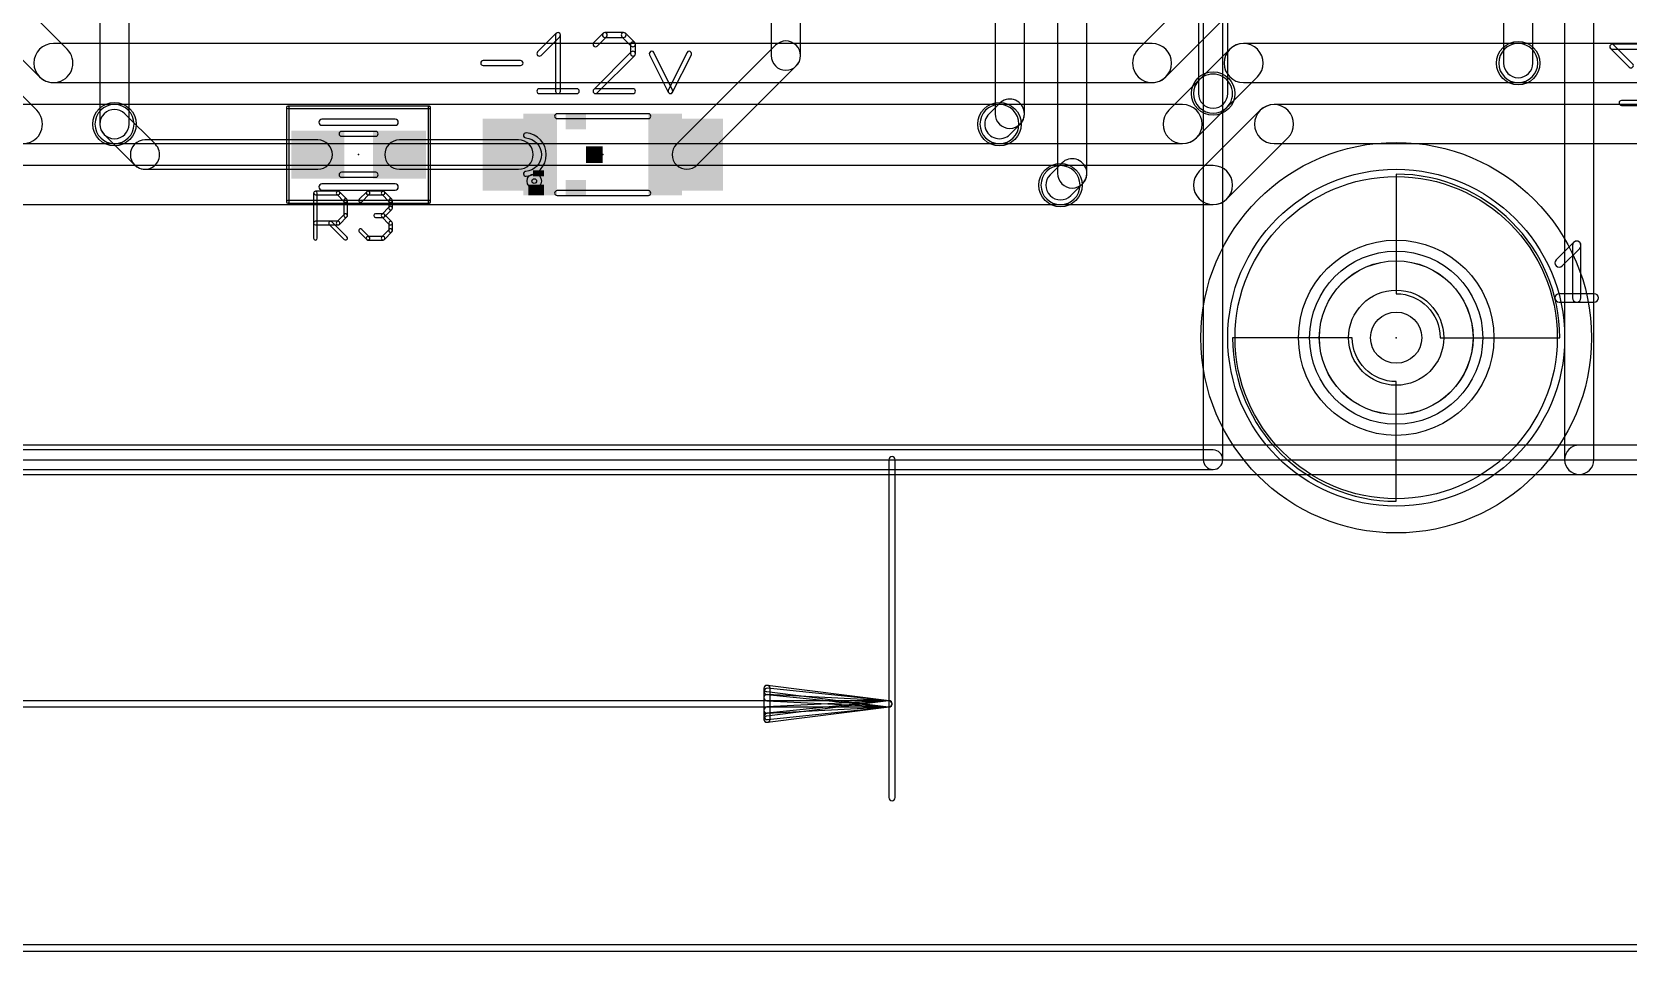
# Model space of a CAD drawing. Extents: x 0 to 140, y -12 to 45.
# Drawn here: x 82.1 to 115.32, y -10.22 to 8.9 of the extents above; entities that cross this region are included whole.
import ezdxf

# ---------------------------------------------------------------- set-up
doc = ezdxf.new("R2010")
doc.units = 0
for name, color, linetype in [('1', 14, 'CONTINUOUS'), ('16', 174, 'CONTINUOUS'), ('18', 94, 'CONTINUOUS'), ('20', 178, 'CONTINUOUS'), ('21', 251, 'CONTINUOUS'), ('23', 178, 'CONTINUOUS'), ('25', 251, 'CONTINUOUS'), ('39', 14, 'CONTINUOUS'), ('40', 174, 'CONTINUOUS'), ('41', 14, 'CONTINUOUS'), ('42', 174, 'CONTINUOUS'), ('43', 94, 'CONTINUOUS'), ('47', 251, 'CONTINUOUS'), ('51', 251, 'CONTINUOUS')]:
    doc.layers.add(name, color=color, linetype=linetype)

# ---------------------------------------------------------------- blocks, each defined once
blk = doc.blocks.new('RECT')
blk.add_solid([(-0.5, -0.5), (0.5, -0.5), (-0.5, 0.5), (0.5, 0.5)])
blk = doc.blocks.new('ROUNDV')
blk.add_circle((0, 0), 0.5)

msp = doc.modelspace()

# ---------------------------------------------------------------- linework, layer by layer
at = {"layer": '1'}
for points in [[(106.8832, 0), (106.8832, 44.45, 1), (106.4768, 44.45), (106.4768, 0, 1)], [(112.7252, 19.05), (112.7252, 8.255, 1), (113.3348, 8.255), (113.3348, 19.05, 1)], [(106.9848, 7.62), (106.9848, 18.415, 1), (106.3752, 18.415), (106.3752, 7.62, 1)], [(103.4452, 17.78), (103.4452, 5.96, 1), (104.0548, 5.96), (104.0548, 17.78, 1)], [(102.1452, 13.97), (102.1452, 7.2, 1), (102.7548, 7.2), (102.7548, 13.97, 1)], [(83.5152, 11.43), (83.5152, 6.985, 1), (84.1248, 6.985), (84.1248, 11.43, 1)], [(97.4852, 9.525), (97.4852, 8.41, 1), (98.0948, 8.41), (98.0948, 9.525, 1)], [(97.5745, 8.6255), (95.5145, 6.5655, 1), (95.9455, 6.1345), (98.0055, 8.1945, 1)], [(102.2345, 7.4155), (102.0195, 7.2005, 1), (102.4505, 6.7695), (102.6655, 6.9845, 1)], [(84.6705, 6.5655), (84.0355, 7.2005, 1), (83.6045, 6.7695), (84.2395, 6.1345, 1)], [(88.05, 6.6548), (84.455, 6.6548, 1), (84.455, 6.0452), (88.05, 6.0452, 1)], [(89.75, 6.0452), (92.23, 6.0452, 1), (92.23, 6.6548), (89.75, 6.6548, 1)], [(103.5345, 6.1755), (103.2895, 5.9305, 1), (103.7205, 5.4995), (103.9655, 5.7445, 1)], [(81.28, -0.2032), (106.68, -0.2032, 1), (106.68, 0.2032), (81.28, 0.2032, 1)]]:
    msp.add_lwpolyline(points, format="xyb", close=True, dxfattribs=at)
at = {"layer": '16'}
for points in [[(113.9952, 44.45), (113.9952, 0, 1), (114.6048, 0), (114.6048, 44.45, 1)], [(80.9926, 9.2376), (82.2626, 7.9676, 1), (82.8374, 8.5424), (81.5674, 9.8124, 1)], [(105.6974, 7.9676), (106.9674, 9.2376, 1), (106.3926, 9.8124), (105.1226, 8.5424, 1)], [(80.3576, 7.9676), (81.6276, 6.6976, 1), (82.2024, 7.2724), (80.9324, 8.5424, 1)], [(82.55, 7.8486), (105.41, 7.8486, 1), (105.41, 8.6614), (82.55, 8.6614, 1)], [(106.9674, 7.3326), (107.6024, 7.9676, 1), (107.0276, 8.5424), (106.3926, 7.9074, 1)], [(107.315, 7.8486), (113.03, 7.8486, 1), (113.03, 8.6614), (107.315, 8.6614, 1)], [(113.03, 7.8486), (119.38, 7.8486, 1), (119.38, 8.6614), (113.03, 8.6614, 1)], [(106.3324, 6.6976), (106.9674, 7.3326, 1), (106.3926, 7.9074), (105.7576, 7.2724, 1)], [(81.915, 6.5786), (83.82, 6.5786, 1), (83.82, 7.3914), (81.915, 7.3914, 1)], [(83.82, 6.5786), (102.235, 6.5786, 1), (102.235, 7.3914), (83.82, 7.3914, 1)], [(102.235, 6.5786), (106.045, 6.5786, 1), (106.045, 7.3914), (102.235, 7.3914, 1)], [(106.9674, 5.4276), (108.2374, 6.6976, 1), (107.6626, 7.2724), (106.3926, 6.0024, 1)], [(107.95, 6.5786), (121.92, 6.5786, 1), (121.92, 7.3914), (107.95, 7.3914, 1)], [(81.28, 5.3086), (103.505, 5.3086, 1), (103.505, 6.1214), (81.28, 6.1214, 1)], [(103.505, 5.3086), (106.68, 5.3086, 1), (106.68, 6.1214), (103.505, 6.1214, 1)], [(0, -0.3048), (139.7, -0.3048, 1), (139.7, 0.3048), (0, 0.3048, 1)], [(114.3, -0.3048), (139.7, -0.3048, 1), (139.7, 0.3048), (114.3, 0.3048, 1)]]:
    msp.add_lwpolyline(points, format="xyb", close=True, dxfattribs=at)
at = {"layer": '20'}
msp.add_line((0, 0), (139.6746, 0), dxfattribs=at)
msp.add_circle((110.49, 2.54), 1.6, dxfattribs=at)
at = {"layer": '21'}
for points in [[(92.6961, 8.4145), (93.0859, 8.8043, 1), (93.0141, 8.8761), (92.6243, 8.4863, 1)], [(92.9992, 8.8402), (92.9992, 7.6708, 1), (93.1008, 7.6708), (93.1008, 8.8402, 1)], [(93.9886, 8.8761), (93.7937, 8.6812, 1), (93.8655, 8.6094), (94.0604, 8.8043, 1)], [(94.4143, 8.891), (94.0245, 8.891, 1), (94.0245, 8.7894), (94.4143, 8.7894, 1)], [(94.6451, 8.6812), (94.4502, 8.8761, 1), (94.3784, 8.8043), (94.5733, 8.6094, 1)], [(94.66, 8.4504), (94.66, 8.6453, 1), (94.5584, 8.6453), (94.5584, 8.4504, 1)], [(115.4105, 8.2411), (115.0207, 8.6309, 1), (114.9489, 8.5591), (115.3387, 8.1693, 1)], [(114.9848, 8.5442), (116.1542, 8.5442, 1), (116.1542, 8.6458), (114.9848, 8.6458, 1)], [(91.4908, 8.2047), (92.2704, 8.2047, 1), (92.2704, 8.3063), (91.4908, 8.3063, 1)], [(93.8655, 7.6349), (94.6451, 8.4145, 1), (94.5733, 8.4863), (93.7937, 7.7067, 1)], [(94.9536, 8.4277), (95.3434, 7.6481, 1), (95.4342, 7.6935), (95.0444, 8.4731, 1)], [(95.4342, 7.6481), (95.824, 8.4277, 1), (95.7332, 8.4731), (95.3434, 7.6935, 1)], [(92.6602, 7.62), (93.4398, 7.62, 1), (93.4398, 7.7216), (92.6602, 7.7216, 1)], [(94.6092, 7.7216), (93.8296, 7.7216, 1), (93.8296, 7.62), (94.6092, 7.62, 1)], [(115.1797, 7.3748), (115.9593, 7.3748, 1), (115.9593, 7.4764), (115.1797, 7.4764, 1)], [(88.138, 6.9596), (89.662, 6.9596, 1), (89.662, 7.0866), (88.138, 7.0866, 1)], [(88.138, 5.6134), (89.662, 5.6134, 1), (89.662, 5.7404), (88.138, 5.7404, 1)], [(113.9443, 4.0329), (114.3086, 4.3973, 1), (114.1829, 4.523), (113.8185, 4.1586, 1)], [(114.1569, 4.4601), (114.1569, 3.367, 1), (114.3347, 3.367), (114.3347, 4.4601, 1)], [(113.8814, 3.2781), (114.6102, 3.2781, 1), (114.6102, 3.4559), (113.8814, 3.4559, 1)]]:
    msp.add_lwpolyline(points, format="xyb", close=True, dxfattribs=at)
for radius in [3.5052, 3.3528, 1.8016, 1.5984]:
    msp.add_circle((110.49, 2.54), radius, dxfattribs=at)
at = {"layer": '23'}
for p in [(88.9, 6.35), (93.98, 6.35), (110.49, 2.54)]:
    msp.add_point(p, dxfattribs=at)
at = {"layer": '25'}
for points in [[(88.0407, 4.6101), (88.0407, 5.5507, 1), (87.9645, 5.5507), (87.9645, 4.6101, 1)], [(88.0026, 5.5126), (88.4729, 5.5126, 1), (88.4729, 5.5888), (88.0026, 5.5888, 1)], [(88.4459, 5.5238), (88.6027, 5.367, 1), (88.6566, 5.4209), (88.4998, 5.5776, 1)], [(88.5915, 5.3939), (88.5915, 5.0804, 1), (88.6677, 5.0804), (88.6677, 5.3939, 1)], [(88.965, 5.367), (89.1218, 5.5238, 1), (89.0679, 5.5776), (88.9112, 5.4209, 1)], [(89.0949, 5.5126), (89.4084, 5.5126, 1), (89.4084, 5.5888), (89.0949, 5.5888, 1)], [(89.3815, 5.5238), (89.5382, 5.367, 1), (89.5921, 5.4209), (89.4353, 5.5776, 1)], [(89.5271, 5.3939), (89.5271, 5.2372, 1), (89.6033, 5.2372), (89.6033, 5.3939, 1)], [(88.6027, 5.1073), (88.4459, 4.9506, 1), (88.4998, 4.8967), (88.6566, 5.0535, 1)], [(89.4084, 5.1185), (89.2516, 5.1185, 1), (89.2516, 5.0423), (89.4084, 5.0423, 1)], [(89.5382, 5.2641), (89.3815, 5.1073, 1), (89.4353, 5.0535), (89.5921, 5.2102, 1)], [(89.3815, 5.0535), (89.5382, 4.8967, 1), (89.5921, 4.9506), (89.4353, 5.1073, 1)], [(88.4729, 4.9617), (88.0026, 4.9617, 1), (88.0026, 4.8855), (88.4729, 4.8855, 1)], [(88.2892, 4.8967), (88.6027, 4.5832, 1), (88.6566, 4.637), (88.3431, 4.9506, 1)], [(89.1218, 4.637), (88.965, 4.7938, 1), (88.9112, 4.7399), (89.0679, 4.5832, 1)], [(89.5382, 4.7938), (89.3815, 4.637, 1), (89.4353, 4.5832), (89.5921, 4.7399, 1)], [(89.5271, 4.9236), (89.5271, 4.7669, 1), (89.6033, 4.7669), (89.6033, 4.9236, 1)], [(89.4084, 4.6482), (89.0949, 4.6482, 1), (89.0949, 4.572), (89.4084, 4.572, 1)]]:
    msp.add_lwpolyline(points, format="xyb", close=True, dxfattribs=at)
at = {"layer": '39'}
for points in [[(87.427, 7.3076), (90.373, 7.3076, 1), (90.373, 7.3584), (87.427, 7.3584, 1)], [(87.4524, 5.367), (87.4524, 7.333, 1), (87.4016, 7.333), (87.4016, 5.367, 1)], [(90.3476, 7.333), (90.3476, 5.367, 1), (90.3984, 5.367), (90.3984, 7.333, 1)], [(90.373, 5.3924), (87.427, 5.3924, 1), (87.427, 5.3416), (90.373, 5.3416, 1)]]:
    msp.add_lwpolyline(points, format="xyb", close=True, dxfattribs=at)
for radius in [4.064, 2.032]:
    msp.add_circle((110.49, 2.54), radius, dxfattribs=at)
at = {"layer": '40'}
for radius in [4.064, 2.032]:
    msp.add_circle((110.49, 2.54), radius, dxfattribs=at)
at = {"layer": '41'}
for radius in [4.064, 2.032]:
    msp.add_circle((110.49, 2.54), radius, dxfattribs=at)
at = {"layer": '42'}
for radius in [4.064, 2.032]:
    msp.add_circle((110.49, 2.54), radius, dxfattribs=at)
at = {"layer": '43'}
for radius in [4.064, 2.032]:
    msp.add_circle((110.49, 2.54), radius, dxfattribs=at)
at = {"layer": '47'}
for points in [[(99.9348, 0), (99.9348, -7.03, 1), (100.0648, -7.03), (100.0648, 0, 1)], [(99.9429, -5.0155), (97.4079, -4.6963, 1), (97.3917, -4.8253), (99.9267, -5.1445, 1)], [(97.3348, -4.7608), (97.3348, -5.3992, 1), (97.4648, -5.3992), (97.4648, -4.7608, 1)], [(99.9414, -5.0153), (97.4064, -4.7553, 1), (97.3932, -4.8847), (99.9282, -5.1447, 1)], [(99.9381, -5.0151), (97.4031, -4.8851, 1), (97.3965, -5.0149), (99.9315, -5.1449, 1)], [(0.065, -5.145), (99.9348, -5.145, 1), (99.9348, -5.015), (0.065, -5.015, 1)], [(97.4079, -5.4637), (99.9429, -5.1445, 1), (99.9267, -5.0155), (97.3917, -5.3347, 1)], [(97.4031, -5.2749), (99.9381, -5.1449, 1), (99.9315, -5.0151), (97.3965, -5.1451, 1)], [(97.4064, -5.4047), (99.9414, -5.1447, 1), (99.9282, -5.0153), (97.3932, -5.2753, 1)], [(0.065, -10.225), (139.9347, -10.225, 1), (139.9347, -10.095), (0.065, -10.095, 1)]]:
    msp.add_lwpolyline(points, format="xyb", close=True, dxfattribs=at)
at = {"layer": '51'}
for points in [[(93.03, 7.0992), (94.93, 7.0992, 1), (94.93, 7.2008), (93.03, 7.2008, 1)], [(88.544, 6.7312), (89.256, 6.7312, 1), (89.256, 6.8328), (88.544, 6.8328, 1)], [(92.3767, 6.0007, 1), (92.3833, 5.8993, 0.9376), (92.3833, 6.8007, 1), (92.3767, 6.6993, -0.9376)], [(88.544, 5.8802), (89.256, 5.8802, 1), (89.256, 5.9818), (88.544, 5.9818, 1)], [(111.4044, 2.54), (113.8936, 2.54, 0.4142), (110.49, 5.9436), (110.49, 3.4544, -0.4142)], [(94.93, 5.6008), (93.03, 5.6008, 1), (93.03, 5.4992), (94.93, 5.4992, 1)], [(109.5756, 2.54), (107.0864, 2.54, 0.4142), (110.49, -0.8636), (110.49, 1.6256, -0.4142)]]:
    msp.add_lwpolyline(points, format="xyb", close=True, dxfattribs=at)
for centre, radius in [((92.555, 5.8), 0.1508), ((92.555, 5.8), 0.0492), ((110.49, 2.54), 0.9906), ((110.49, 2.54), 0.5334)]:
    msp.add_circle(centre, radius, dxfattribs=at)

# ---------------------------------------------------------------- block references
at = {"layer": '1', "xscale": 1.5, "yscale": 1.5, "rotation": 90}
for p in [(92.23, 6.35), (95.73, 6.35)]:
    msp.add_blockref('RECT', p, dxfattribs=at)
at = {"layer": '1', "xscale": 1.1}
for p in [(88.05, 6.35), (89.75, 6.35)]:
    msp.add_blockref('RECT', p, dxfattribs=at)
at = {"layer": '18', "xscale": 0.9048, "yscale": 0.9048}
for p in [(113.03, 8.255), (113.03, 8.255), (106.68, 7.62), (106.68, 7.62), (83.82, 6.985), (83.82, 6.985), (102.235, 6.985), (102.235, 6.985), (103.505, 5.715), (103.505, 5.715)]:
    msp.add_blockref('ROUNDV', p, dxfattribs=at)
at = {"layer": '21', "rotation": 90}
for p, xscale, yscale in [((93.4175, 7.0375), 0.325, 0.425), ((93.805, 6.35), 0.35, 0.35), ((93.4175, 5.6625), 0.325, 0.425)]:
    msp.add_blockref('RECT', p, dxfattribs=dict(at, xscale=xscale, yscale=yscale))
at = {"layer": '51', "rotation": 90}
for p, xscale, yscale in [((92.505, 6.95), 0.5, 0.35), ((92.6925, 6.9), 0.6, 0.125), ((92.88, 6.35), 1.7, 0.3), ((95.28, 6.35), 1.7, 0.7), ((92.3925, 5.75), 0.5, 0.125), ((92.6425, 5.9625), 0.125, 0.225), ((92.6925, 5.9125), 0.425, 0.125), ((92.5925, 5.6125), 0.225, 0.325)]:
    msp.add_blockref('RECT', p, dxfattribs=dict(at, xscale=xscale, yscale=yscale))
at = {"layer": '51', "xscale": 0.5001, "yscale": 0.95}
for p in [(88.3119, 6.3551), (89.4802, 6.3551)]:
    msp.add_blockref('RECT', p, dxfattribs=at)

doc.saveas('drawing.dxf')
